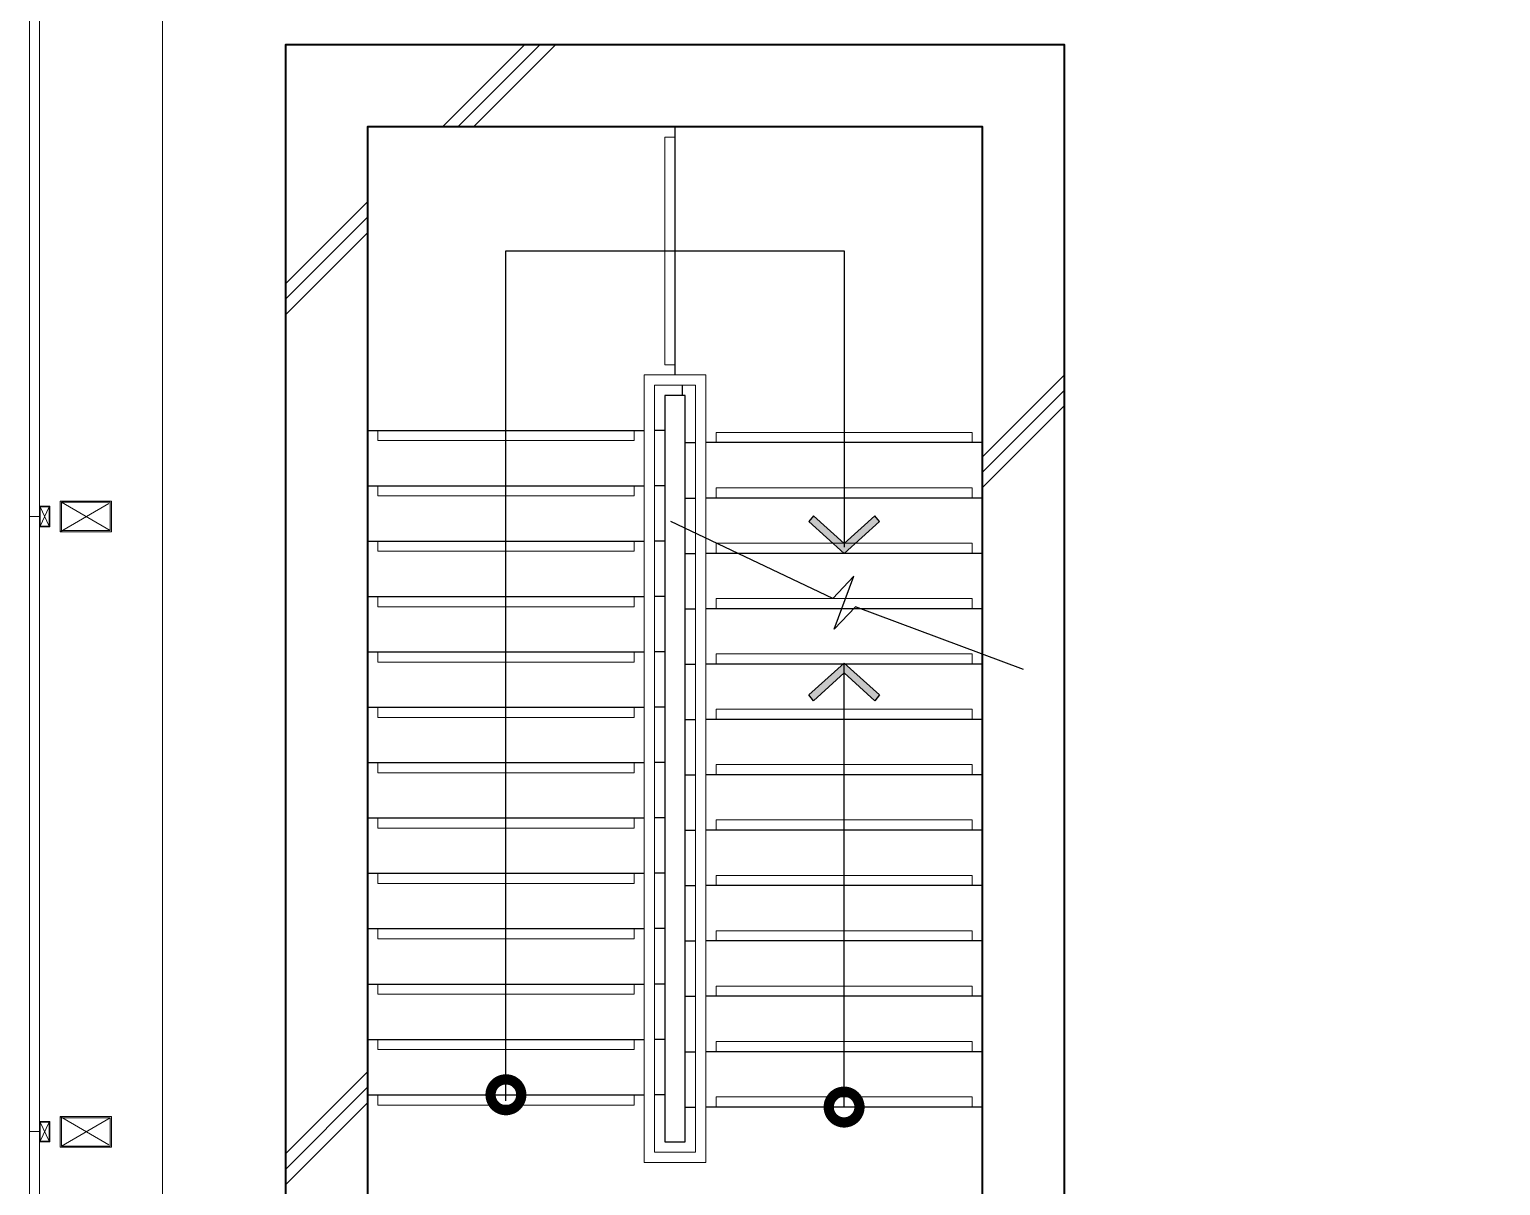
# Model space of a CAD drawing. Header units: millimetres. Extents: x 4003075 to 5615882, y 1445368 to 2591247.
# Drawn here: x 5321925 to 5329103, y 2344105 to 2349743 of the extents above; entities that cross this region are included whole.
import ezdxf

# ---------------------------------------------------------------- set-up
doc = ezdxf.new("R2010")
doc.units = ezdxf.units.MM
doc.linetypes.add('XR-평면도$0$DASHEDX2', pattern=[1.5, 1, -0.5])
doc.linetypes.add('XR-평면도$0$HID', pattern=[2, 1.1, -0.9])
for name, color, linetype, lineweight in [('XR-평면도$0$A-CNTL', 9, 'Continuous', 15), ('XR-평면도$0$A-CONC-LIN1', 9, 'Continuous', 40), ('XR-평면도$0$A-DWXM-DOOR', 9, 'Continuous', 25), ('XR-평면도$0$A-ELEV-LIN3', 9, 'Continuous', 18), ('XR-평면도$0$A-SECT-LIN2', 9, 'Continuous', 20), ('XR-평면도$0$A-SECT-LIN3', 9, 'Continuous', 18), ('XR-평면도$0$A-SSXM-STAIR', 9, 'Continuous', 25), ('XR-평면도$0$A-SSXS-HAND', 9, 'Continuous', 20), ('XR-평면도$0$A-WAXM-BLOC', 9, 'Continuous', 25), ('XR-평면도$0$A-WAXM-PANL', 9, 'Continuous', 20), ('XR-평면도$0$A-XXXX-HATC', 9, 'Continuous', 18), ('XR-평면도$0$A-XXXX-OPEN', 9, 'Continuous', 15), ('XR-평면도$0$A-XXXX-SYMB', 9, 'Continuous', 25)]:
    doc.layers.add(name, color=color, linetype=linetype, lineweight=lineweight)
doc.layers.add('XR-평면도$0$A-CONC-SOLD', color=9, linetype='Continuous')

# ---------------------------------------------------------------- blocks, each defined once
blk = doc.blocks.new('XR-평면도$0$ARROW')
blk.add_lwpolyline([(-0.002, 0.87), (0.738, 0), (-0.002, -0.87), (0.15, -1), (1, 0), (0.15, 1)], close=True)
for points in [[(-0.002, 0.87), (0.15, 1), (0.738, 0), (1, 0)], [(0.738, 0), (1, 0), (-0.002, -0.87), (0.15, -1)]]:
    blk.add_solid(points)
blk = doc.blocks.new('XR-평면도$0$#7~16 계단 1f~8f')
at = {"layer": 'XR-평면도$0$A-ELEV-LIN3'}
for points in [[(245566.1, -30094.1), (245516.1, -30094.1), (245516.1, -31204.1), (245566.1, -31204.1)], [(244116.1, -31524.1), (244116.1, -31574.1), (245366.1, -31574.1), (245366.1, -31524.1)], [(247016.1, -31584.1), (247016.1, -31534.1), (245766.1, -31534.1), (245766.1, -31584.1)], [(244116.1, -31794.1), (244116.1, -31844.1), (245366.1, -31844.1), (245366.1, -31794.1)], [(247016.1, -31854.1), (247016.1, -31804.1), (245766.1, -31804.1), (245766.1, -31854.1)], [(244116.1, -32064.1), (244116.1, -32114.1), (245366.1, -32114.1), (245366.1, -32064.1)], [(247016.1, -32124.1), (247016.1, -32074.1), (245766.1, -32074.1), (245766.1, -32124.1)], [(244116.1, -32334.1), (244116.1, -32384.1), (245366.1, -32384.1), (245366.1, -32334.1)], [(247016.1, -32394.1), (247016.1, -32344.1), (245766.1, -32344.1), (245766.1, -32394.1)], [(244116.1, -32604.1), (244116.1, -32654.1), (245366.1, -32654.1), (245366.1, -32604.1)], [(247016.1, -32664.1), (247016.1, -32614.1), (245766.1, -32614.1), (245766.1, -32648.2)], [(245766.1, -32648.2), (245766.1, -32664.1)], [(244116.1, -32874.1), (244116.1, -32924.1), (245366.1, -32924.1), (245366.1, -32874.1)], [(247016.1, -32934.1), (247016.1, -32884.1), (245766.1, -32884.1), (245766.1, -32934.1)], [(244116.1, -33144.1), (244116.1, -33194.1), (245366.1, -33194.1), (245366.1, -33144.1)], [(247016.1, -33204.1), (247016.1, -33154.1), (245766.1, -33154.1), (245766.1, -33204.1)], [(244116.1, -33414.1), (244116.1, -33464.1), (245366.1, -33464.1), (245366.1, -33414.1)], [(247016.1, -33474.1), (247016.1, -33424.1), (245766.1, -33424.1), (245766.1, -33474.1)], [(244116.1, -33684.1), (244116.1, -33734.1), (245366.1, -33734.1), (245366.1, -33684.1)], [(247016.1, -33744.1), (247016.1, -33694.1), (245766.1, -33694.1), (245766.1, -33744.1)], [(244116.1, -33954.1), (244116.1, -34004.1), (245366.1, -34004.1), (245366.1, -33954.1)], [(247016.1, -34014.1), (247016.1, -33964.1), (245766.1, -33964.1), (245766.1, -34014.1)], [(244116.1, -34224.1), (244116.1, -34274.1), (245366.1, -34274.1), (245366.1, -34224.1)], [(247016.1, -34284.1), (247016.1, -34234.1), (245766.1, -34234.1), (245766.1, -34284.1)], [(244116.1, -34494.1), (244116.1, -34544.1), (245366.1, -34544.1), (245366.1, -34494.1)], [(247016.1, -34554.1), (247016.1, -34504.1), (245766.1, -34504.1), (245766.1, -34554.1)], [(244116.1, -34764.1), (244116.1, -34814.1), (245366.1, -34814.1), (245366.1, -34764.1)], [(247016.1, -34824.1), (247016.1, -34774.1), (245766.1, -34774.1), (245766.1, -34824.1)]]:
    blk.add_lwpolyline(points, dxfattribs=at)
at = {"layer": 'XR-평면도$0$A-SSXM-STAIR'}
for p, q in [((245566.1, -31254.1), (245566.1, -30044.1)), ((245602.4, -31354.1), (245602.4, -31304.1))]:
    blk.add_line(p, q, dxfattribs=at)
for points in [[(245616.1, -34994.1), (245616.1, -31354.1), (245516.1, -31354.1), (245516.1, -34994.1), (245616.1, -34994.1)], [(244066.1, -31524.1), (245416.1, -31524.1)], [(245516.1, -31524.1), (245466.1, -31524.1)], [(245516.1, -31524.1), (245466.1, -31524.1)], [(245616.1, -31584.1), (245666.1, -31584.1)], [(247066.1, -31584.1), (245716.1, -31584.1)], [(244066.1, -31794.1), (245416.1, -31794.1)], [(245516.1, -31794.1), (245466.1, -31794.1)], [(245516.1, -31794.1), (245466.1, -31794.1)], [(245616.1, -31854.1), (245666.1, -31854.1)], [(247066.1, -31854.1), (245716.1, -31854.1)], [(244066.1, -32064.1), (245416.1, -32064.1)], [(245516.1, -32064.1), (245466.1, -32064.1)], [(245516.1, -32064.1), (245466.1, -32064.1)], [(245616.1, -32124.1), (245666.1, -32124.1)], [(247066.1, -32124.1), (245716.1, -32124.1)], [(244066.1, -32334.1), (245416.1, -32334.1)], [(245516.1, -32334.1), (245466.1, -32334.1)], [(245516.1, -32334.1), (245466.1, -32334.1)], [(245616.1, -32394.1), (245666.1, -32394.1)], [(247066.1, -32394.1), (245716.1, -32394.1)], [(244066.1, -32604.1), (245416.1, -32604.1)], [(245516.1, -32604.1), (245466.1, -32604.1)], [(245516.1, -32604.1), (245466.1, -32604.1)], [(245616.1, -32664.1), (245666.1, -32664.1)], [(247066.1, -32664.1), (245716.1, -32664.1)], [(244066.1, -32874.1), (245416.1, -32874.1)], [(245516.1, -32874.1), (245466.1, -32874.1)], [(245516.1, -32874.1), (245466.1, -32874.1)], [(245616.1, -32934.1), (245666.1, -32934.1)], [(247066.1, -32934.1), (245716.1, -32934.1)], [(244066.1, -33144.1), (245416.1, -33144.1)], [(245516.1, -33144.1), (245466.1, -33144.1)], [(245516.1, -33144.1), (245466.1, -33144.1)], [(245616.1, -33204.1), (245666.1, -33204.1)], [(247066.1, -33204.1), (245716.1, -33204.1)], [(244066.1, -33414.1), (245416.1, -33414.1)], [(245516.1, -33414.1), (245466.1, -33414.1)], [(245516.1, -33414.1), (245466.1, -33414.1)], [(245616.1, -33474.1), (245666.1, -33474.1)], [(247066.1, -33474.1), (245716.1, -33474.1)], [(244066.1, -33684.1), (245416.1, -33684.1)], [(245516.1, -33684.1), (245466.1, -33684.1)], [(245516.1, -33684.1), (245466.1, -33684.1)], [(245616.1, -33744.1), (245666.1, -33744.1)], [(247066.1, -33744.1), (245716.1, -33744.1)], [(244066.1, -33954.1), (245416.1, -33954.1)], [(245516.1, -33954.1), (245466.1, -33954.1)], [(245516.1, -33954.1), (245466.1, -33954.1)], [(245616.1, -34014.1), (245666.1, -34014.1)], [(247066.1, -34014.1), (245716.1, -34014.1)], [(244066.1, -34224.1), (245416.1, -34224.1)], [(245516.1, -34224.1), (245466.1, -34224.1)], [(245516.1, -34224.1), (245466.1, -34224.1)], [(245616.1, -34284.1), (245666.1, -34284.1)], [(247066.1, -34284.1), (245716.1, -34284.1)], [(244066.1, -34494.1), (245416.1, -34494.1)], [(245516.1, -34494.1), (245466.1, -34494.1)], [(245516.1, -34494.1), (245466.1, -34494.1)], [(245616.1, -34554.1), (245666.1, -34554.1)], [(247066.1, -34554.1), (245716.1, -34554.1)], [(244066.1, -34764.1), (245416.1, -34764.1)], [(245516.1, -34764.1), (245466.1, -34764.1)], [(245516.1, -34764.1), (245466.1, -34764.1)], [(245616.1, -34824.1), (245666.1, -34824.1)], [(247066.1, -34824.1), (245716.1, -34824.1)]]:
    blk.add_lwpolyline(points, dxfattribs=at)
at = {"layer": 'XR-평면도$0$A-SSXS-HAND'}
for points in [[(245716.1, -32594.4), (245716.1, -31254.1), (245416.1, -31254.1), (245416.1, -35094.1), (245716.1, -35094.1), (245716.1, -32594.4)], [(245666.1, -32570.7), (245666.1, -31304.1), (245466.1, -31304.1), (245466.1, -35044.1), (245666.1, -35044.1), (245666.1, -32570.7)]]:
    blk.add_lwpolyline(points, dxfattribs=at)
at = {"layer": 'XR-평면도$0$A-XXXX-SYMB'}
for points in [[(244741.1, -34794.1), (244741.1, -30649.1), (246391.1, -30649.1), (246391.1, -32094.1)], [(247266.1, -32690.3), (246446.4, -32384.7), (246343.1, -32493.3), (246439.1, -32234.9), (246335.7, -32343.5), (245545.3, -31968.4)], [(246391.1, -34824.1), (246391.1, -32664.1)]]:
    blk.add_lwpolyline(points, dxfattribs=at)
at = {"layer": 'XR-평면도$0$A-XXXX-SYMB', "const_width": 150}
for points in [[(244716.1, -34764.1, 1), (244766.1, -34764.1, 1)], [(246366.1, -34824.1, 1), (246416.1, -34824.1, 1)]]:
    blk.add_lwpolyline(points, format="xyb", close=True, dxfattribs=at)
at = {"layer": 'XR-평면도$0$A-XXXX-SYMB', "yscale": 172.3206394866575, "zscale": 183.004177226685, "rotation": 270}
for p, xscale in [((246391.1, -31941.1), 183.004177226685), ((246391.1, -32842.1), -183.004177226685)]:
    blk.add_blockref('XR-평면도$0$ARROW', p, dxfattribs=dict(at, xscale=xscale))
blk = doc.blocks.new('XR-평면도$0$계단실(기준층)230530')
blk.add_blockref('XR-평면도$0$#7~16 계단 1f~8f', (-3702707.2, 1555614.7))
blk = doc.blocks.new('XR-평면도$0$중심선(210216)')
at = {"layer": 'XR-평면도$0$A-CNTL', "ltscale": 300}
blk.add_lwpolyline([(0, 206000), (0, -10000)], dxfattribs=at)
blk = doc.blocks.new('XR-평면도$0$도어_008')
at = {"layer": 'XR-평면도$0$A-DWXM-DOOR', "color": 9, "linetype": 'XR-평면도$0$DASHEDX2', "ltscale": 10}
for points in [[(-25, 1005), (10, 1005), (10, 975), (-10, 975), (-10, 875), (-25, 875)], [(20, 1010), (20, 970), (10, 970), (10, 1010)], [(20, 965), (20, 1015), (25, 1015), (25, 965)], [(70, 965), (70, 1015), (65, 1015), (65, 965)], [(70, 1010), (70, 970), (80, 970), (80, 1010)], [(115, 1005), (80, 1005), (80, 975), (100, 975), (100, 875), (115, 875)]]:
    blk.add_lwpolyline(points, close=True, dxfattribs=at)
at = {"layer": 'XR-평면도$0$A-DWXM-DOOR'}
blk.add_lwpolyline([(65, 0), (65, 1050), (25, 1050), (25, 0)], close=True, dxfattribs=at)
at = {"layer": 'XR-평면도$0$A-DWXM-DOOR', "color": 0}
for points in [[(0, -260), (0, -270), (25, -270), (25, -230), (40, -230), (40, -40), (25, -40), (25, 0), (0, 0), (0, -10)], [(1100, -260), (1100, -270), (1075, -270), (1075, -230), (1060, -230), (1060, -40), (1075, -40), (1075, 0), (1100, 0), (1100, -10)]]:
    blk.add_lwpolyline(points, dxfattribs=at)
at = {"layer": 'XR-평면도$0$A-DWXM-DOOR', "color": 9}
for points in [[(25, 0), (1075, 0)], [(1060, -40), (40, -40)], [(1075, -270), (25, -270)], [(1060, -230), (40, -230)]]:
    blk.add_lwpolyline(points, dxfattribs=at)
at = {"layer": 'XR-평면도$0$A-DWXM-DOOR', "color": 1, "linetype": 'XR-평면도$0$HID', "ltscale": 50}
blk.add_arc((25, 0), 1050, 0, 90, dxfattribs=at)
blk = doc.blocks.new('XR-평면도$0$계단실_10_기준층(210720)')
at = {"layer": 'XR-평면도$0$A-CONC-SOLD'}
h = blk.add_hatch(dxfattribs=at)
h.set_pattern_fill('CONC', color=256, scale=100, angle=180)
h.set_pattern_definition([(225, (-126193, -648620.6), (2121.32, -2121.32), []), (225, (-126193, -648695.6), (2121.32, -2121.32), []), (225, (-126193, -648770.6), (2121.32, -2121.32), [])])
h.paths.add_polyline_path([(400, -7000), (2185, -7000), (2185, -6750), (400, -6750), (400, -400), (3400, -400), (3400, -6750), (3200, -6750), (3200, -7000), (3400, -7000), (3400, -8200), (3800, -8200), (3800, 0), (0, 0), (0, -8200), (400, -8200)])
h.paths.add_polyline_path([(3800, -9300), (3400, -9300), (3400, -9600), (400, -9600), (400, -9300), (0, -9300), (0, -10000), (3800, -10000)])
at = {"layer": 'XR-평면도$0$A-XXXX-HATC'}
h = blk.add_hatch(dxfattribs=at)
h.set_pattern_fill('ANSI37', color=256, scale=20, style=0)
h.paths.add_polyline_path([(400, -8000), (400, -8200), (2100, -8200), (2100, -7000), (1900, -7000), (1900, -8000)])
h.paths.add_polyline_path([(1000, -8000), (1000, -7000), (1200, -7000), (1200, -8000)])
at = {"layer": 'XR-평면도$0$A-CONC-LIN1'}
for points in [[(3800, -8235), (3800, 0), (0, 0), (0, -10000), (3800, -10000), (3800, -9365)], [(3400, -8235), (3400, -7000), (3315, -7000), (3315, -6750), (3400, -6750), (3400, -400), (400, -400), (400, -6750), (2185, -6750), (2185, -7000), (400, -7000)], [(3800, -9365), (3400, -9365), (3400, -9600), (400, -9600), (400, -7000)], [(3400, -8235), (3800, -8235)]]:
    blk.add_lwpolyline(points, dxfattribs=at)
at = {"layer": 'XR-평면도$0$A-WAXM-BLOC', "ltscale": 50}
for points in [[(1900, -7000), (1900, -8000), (400, -8000)], [(2100, -7000), (2100, -8200), (400, -8200)], [(1000, -8000), (1000, -7000)], [(1200, -8000), (1200, -7000)], [(1900, -7000), (1900, -8000), (1815, -8000)], [(2100, -7000), (2100, -8200), (1815, -8200)]]:
    blk.add_lwpolyline(points, dxfattribs=at)
at = {"layer": 'XR-평면도$0$A-XXXX-OPEN', "ltscale": 20}
for p, q in [((1800, -7100), (1300, -7900)), ((1800, -7900), (1300, -7100)), ((900, -7825), (500, -7175)), ((900, -7175), (500, -7825))]:
    blk.add_line(p, q, dxfattribs=at)
for points in [[(1800, -7900), (1300, -7900), (1300, -7100), (1800, -7100)], [(900, -7825), (500, -7825), (500, -7175), (900, -7175)]]:
    blk.add_lwpolyline(points, close=True, dxfattribs=at)
at = {"xscale": -1}
blk.add_blockref('XR-평면도$0$도어_008', (3300, -6740), dxfattribs=at)
at = {"rotation": 90}
blk.add_blockref('XR-평면도$0$도어_008', (3540, -9350), dxfattribs=at)
blk = doc.blocks.new('XR-평면도$0$원드컬럼(11000)_B2')
at = {"layer": 'XR-평면도$0$A-SECT-LIN2'}
for points in [[(264932.4, 296053.1), (264832.4, 296053.1), (264832.4, 296103.1), (264932.4, 296103.1)], [(267432.4, 296053.1), (267332.4, 296053.1), (267332.4, 296103.1), (267432.4, 296103.1)], [(270432.4, 296053.1), (270332.4, 296053.1), (270332.4, 296103.1), (270432.4, 296103.1)], [(273432.4, 296053.1), (273332.4, 296053.1), (273332.4, 296103.1), (273432.4, 296103.1)], [(264807.4, 295753.1), (264957.4, 295753.1), (264957.4, 296003.1), (264807.4, 296003.1)], [(267306.1, 295753.1), (267456.1, 295753.1), (267456.1, 296003.1), (267306.1, 296003.1)], [(270457.4, 295753.1), (270307.4, 295753.1), (270307.4, 296003.1), (270457.4, 296003.1)]]:
    blk.add_lwpolyline(points, close=True, dxfattribs=at)
at = {"layer": 'XR-평면도$0$A-SECT-LIN3'}
for points in [[(264929.4, 296056.1), (264835.4, 296056.1), (264835.4, 296100.1), (264929.4, 296100.1)], [(267429.4, 296056.1), (267335.4, 296056.1), (267335.4, 296100.1), (267429.4, 296100.1)], [(270429.4, 296056.1), (270335.4, 296056.1), (270335.4, 296100.1), (270429.4, 296100.1)], [(273429.4, 296056.1), (273335.4, 296056.1), (273335.4, 296100.1), (273429.4, 296100.1)], [(264951.4, 295997.1), (264813.4, 295997.1), (264813.4, 295759.1), (264951.4, 295759.1)], [(267450.1, 295997.1), (267312.1, 295997.1), (267312.1, 295759.1), (267450.1, 295759.1)], [(270313.4, 295997.1), (270451.4, 295997.1), (270451.4, 295759.1), (270313.4, 295759.1)]]:
    blk.add_lwpolyline(points, close=True, dxfattribs=at)
at = {"layer": 'XR-평면도$0$A-WAXM-PANL'}
for points in [[(262382.4, 296153.1), (267382.4, 296153.1)], [(262382.4, 296103.1), (267382.4, 296103.1)], [(270322.4, 296153.1), (273382.4, 296153.1)], [(270382.4, 296103.1), (273382.4, 296103.1)]]:
    blk.add_lwpolyline(points, dxfattribs=at)
blk.add_lwpolyline([(270382.4, 296153.1), (267382.4, 296153.1), (267382.4, 296103.1), (270382.4, 296103.1)], close=True, dxfattribs=at)
at = {"layer": 'XR-평면도$0$A-XXXX-OPEN'}
for p, q in [((264835.4, 296056.1), (264929.4, 296100.1)), ((264929.4, 296056.1), (264835.4, 296100.1)), ((267335.4, 296056.1), (267429.4, 296100.1)), ((267429.4, 296056.1), (267335.4, 296100.1)), ((270335.4, 296056.1), (270429.4, 296100.1)), ((270429.4, 296056.1), (270335.4, 296100.1)), ((273335.4, 296056.1), (273429.4, 296100.1)), ((273429.4, 296056.1), (273335.4, 296100.1))]:
    blk.add_line(p, q, dxfattribs=at)
for points in [[(264951.4, 295759.1), (264813.4, 295997.1)], [(264957.4, 296003.1), (264819.4, 295765.1)], [(267450.1, 295759.1), (267312.1, 295997.1)], [(267456.1, 296003.1), (267318.1, 295765.1)], [(270307.4, 296003.1), (270445.4, 295765.1)], [(270313.4, 295759.1), (270451.4, 295997.1)]]:
    blk.add_lwpolyline(points, dxfattribs=at)

msp = doc.modelspace()

# ---------------------------------------------------------------- linework, layer by layer
at = {"layer": 'XR-평면도$0$A-WAXM-PANL'}
for points in [[(5321925, 2350367.6), (5321925, 2338717.6), (5344575, 2338717.6)], [(5321925, 2350367.6), (5321925, 2338717.6), (5344575, 2338717.6)], [(5321925, 2350367.6), (5321925, 2338717.6), (5344575, 2338717.6)], [(5321975, 2350367.6), (5321975, 2338767.6), (5344575, 2338767.6)], [(5321975, 2350367.6), (5321975, 2338767.6), (5344575, 2338767.6)], [(5321975, 2350367.6), (5321975, 2338767.6), (5344575, 2338767.6)]]:
    msp.add_lwpolyline(points, dxfattribs=at)

# ---------------------------------------------------------------- block references
for name, p in [('XR-평면도$0$계단실(기준층)230530', (8782216.1, 823697)), ('XR-평면도$0$계단실(기준층)230530', (8782216.1, 823697)), ('XR-평면도$0$계단실(기준층)230530', (8782216.1, 823697)), ('XR-평면도$0$계단실_10_기준층(210720)', (5323175, 2349667.6)), ('XR-평면도$0$계단실_10_기준층(210720)', (5323175, 2349667.6)), ('XR-평면도$0$계단실_10_기준층(210720)', (5323175, 2349667.6))]:
    msp.add_blockref(name, p)
at = {"rotation": 90}
msp.add_blockref('XR-평면도$0$원드컬럼(11000)_B2', (5618078.1, 2076985.3), dxfattribs=at)
msp.add_blockref('XR-평면도$0$원드컬럼(11000)_B2', (5618078.1, 2076985.3), dxfattribs=at)
msp.add_blockref('XR-평면도$0$원드컬럼(11000)_B2', (5618078.1, 2076985.3), dxfattribs=at)
at = {"layer": 'XR-평면도$0$A-CNTL'}
msp.add_blockref('XR-평면도$0$중심선(210216)', (5322575, 2339367.6), dxfattribs=at)

doc.saveas('drawing.dxf')
